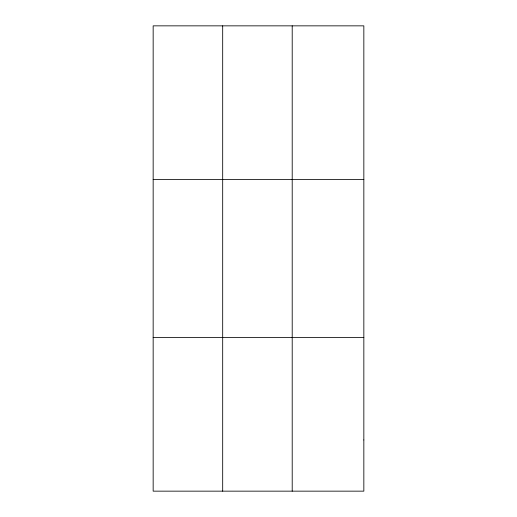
<?xml version="1.0" encoding="UTF-8"?>
<svg xmlns="http://www.w3.org/2000/svg" width="517" height="517" viewBox="0 0 517 517"><rect width="100%" height="100%" fill="white"/><g stroke="black" fill="none" stroke-linecap="round" stroke-linejoin="round"><path stroke-width="0.78" d="M222.685 25.85L222.685 491.15M292.208 25.85L292.208 491.15M153.161 179.399L363.839 179.399M153.161 337.601L363.839 337.601M363.839 439.967L363.839 491.15L153.161 491.15L153.161 25.85L363.839 25.85L363.839 439.967"/></g></svg>
